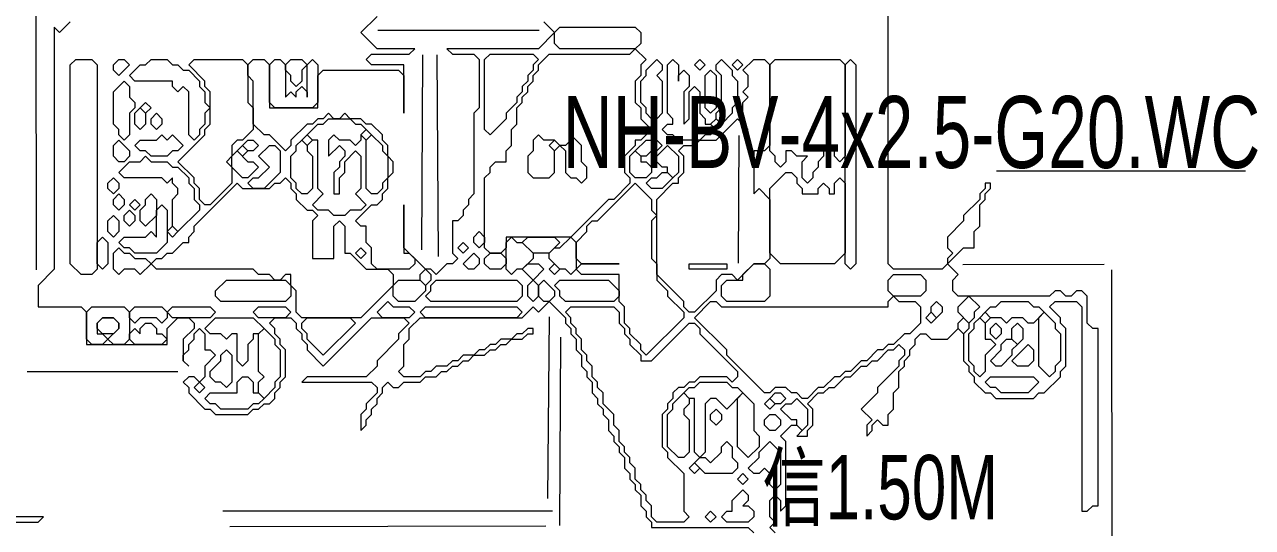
# Model space of a CAD drawing. Extents: x 10 to 1972, y 10 to 1370.
# Drawn here: x 1262.5 to 1490.7, y 601 to 694.5 of the extents above; entities that cross this region are included whole.
import ezdxf

# ---------------------------------------------------------------- set-up
doc = ezdxf.new("R2010")
doc.units = 0
for name, color, linetype, lineweight in [('OCR_TEXT', 6, 'Continuous', 0), ('TRACE_CURVE', 6, 'Continuous', 0), ('TRACE_STRAIGHT', 5, 'Continuous', 0), ('TRACE_TEXT_SYMBOL', 6, 'Continuous', 0)]:
    doc.layers.add(name, color=color, linetype=linetype, lineweight=lineweight)
doc.styles.add('wqy-unicode', font='wqy-unicode.lff')

msp = doc.modelspace()

# ---------------------------------------------------------------- linework, layer by layer
at = {"layer": 'TRACE_CURVE', "color": 6}
for points in [[(1458, 643), (1459, 642), (1459, 604), (1460, 604), (1461, 605), (1462, 605), (1462, 638), (1461, 638), (1460, 639), (1460, 644), (1459, 645), (1458, 645), (1457, 644), (1456, 644), (1455, 645), (1454, 645), (1453, 644), (1436, 644), (1435, 645), (1435, 647), (1436, 648), (1434, 650), (1437, 653), (1439, 653), (1439, 656), (1440, 657), (1440, 661), (1441, 662), (1441, 663), (1442, 664), (1442, 665), (1441, 665), (1441, 664), (1440, 663), (1440, 662), (1437, 659), (1437, 658), (1434, 655), (1434, 653), (1435, 652), (1434, 651), (1434, 650), (1433, 649), (1424, 649), (1423, 650), (1423, 703)], [(1327, 650), (1327, 653), (1326, 654), (1326, 657), (1325, 657), (1324, 658), (1327, 661), (1328, 661), (1329, 662), (1329, 663), (1330, 664), (1330, 666), (1331, 667), (1331, 669), (1330, 670), (1330, 672), (1329, 673), (1329, 674), (1327, 676), (1326, 676), (1325, 677), (1323, 677), (1322, 678), (1321, 677), (1320, 677), (1319, 678), (1318, 677), (1317, 677), (1316, 676), (1315, 676), (1312, 673), (1312, 672), (1311, 671), (1308, 674), (1307, 674), (1305, 676), (1305, 684), (1304, 685), (1304, 687), (1305, 688), (1307, 688), (1308, 687), (1308, 679), (1317, 679), (1317, 685), (1318, 686), (1332, 686), (1333, 685), (1333, 678), (1333, 687), (1327, 687), (1326, 688), (1327, 689), (1334, 689), (1335, 690), (1328, 690), (1325, 693), (1328, 696)], [(1271, 695), (1269, 693), (1268, 694), (1268, 649), (1265, 646), (1265, 642), (1273, 642), (1274, 641), (1274, 635), (1289, 635), (1289, 638), (1291, 640), (1293, 640), (1294, 639), (1294, 638), (1292, 636), (1292, 632), (1293, 631), (1292, 632), (1292, 633), (1293, 634), (1293, 635), (1294, 636), (1294, 637), (1295, 638), (1296, 637), (1296, 634), (1297, 634), (1298, 633), (1296, 631), (1296, 629), (1295, 628), (1294, 629)], [(1359, 695), (1361, 693), (1358, 690), (1341, 690), (1342, 689), (1346, 689), (1347, 688), (1347, 679), (1346, 678), (1346, 663), (1345, 662), (1345, 661), (1344, 660), (1344, 659), (1343, 658), (1342, 658), (1342, 652), (1343, 651), (1342, 650), (1341, 650), (1339, 648), (1338, 649), (1337, 649), (1333, 653), (1333, 661), (1333, 652), (1334, 652), (1335, 651), (1335, 650), (1334, 649), (1328, 649), (1327, 650)], [(1337, 629), (1339, 629), (1340, 630), (1341, 630), (1342, 631), (1343, 631), (1344, 632), (1345, 632), (1346, 633), (1348, 633), (1349, 634), (1350, 634), (1351, 635), (1352, 635), (1353, 636), (1355, 636), (1356, 637), (1357, 637), (1357, 638), (1356, 638), (1355, 637), (1354, 637), (1353, 636), (1351, 636), (1350, 635), (1349, 635), (1348, 634), (1347, 634), (1346, 633), (1344, 633), (1343, 632), (1342, 632), (1341, 631), (1339, 631), (1338, 630), (1337, 630), (1336, 629), (1333, 629), (1332, 630), (1333, 631), (1333, 635), (1334, 636), (1334, 638), (1336, 640), (1355, 640), (1357, 642), (1358, 641), (1360, 643), (1363, 640), (1363, 639), (1364, 638), (1364, 637), (1365, 636), (1365, 634), (1366, 633), (1366, 631), (1367, 630), (1367, 629), (1368, 628), (1368, 626), (1369, 625), (1369, 624), (1370, 623), (1370, 622)], [(1363, 641), (1364, 642), (1372, 642), (1373, 641), (1373, 639), (1374, 638), (1374, 637), (1375, 636), (1375, 635), (1377, 633), (1377, 632), (1379, 632), (1386, 639), (1387, 639), (1388, 638), (1388, 637), (1395, 630), (1395, 629), (1394, 628), (1393, 629), (1388, 629), (1387, 628), (1386, 628), (1385, 627), (1384, 627), (1383, 626), (1383, 625), (1382, 624), (1382, 623), (1381, 622), (1381, 616), (1382, 615), (1382, 614), (1385, 611), (1385, 604), (1386, 603), (1385, 602), (1380, 602), (1379, 603), (1379, 605), (1378, 606), (1378, 607), (1377, 608), (1377, 609), (1376, 610), (1376, 612), (1375, 613), (1375, 614), (1374, 615), (1374, 616), (1373, 617), (1373, 619), (1372, 620), (1372, 622), (1370, 624), (1370, 626), (1369, 627), (1369, 628), (1368, 629), (1368, 631), (1367, 632), (1367, 633), (1366, 634), (1366, 636)], [(1411, 626), (1412, 627), (1413, 627), (1415, 629), (1416, 629), (1418, 631), (1419, 631), (1420, 632), (1421, 632), (1423, 634), (1424, 634), (1425, 635), (1426, 634), (1426, 633), (1425, 632), (1425, 631), (1421, 627), (1421, 626), (1418, 623), (1420, 621), (1419, 620), (1419, 618), (1420, 619), (1420, 620), (1421, 621), (1422, 620), (1423, 620), (1423, 622), (1424, 623), (1424, 626), (1425, 627), (1425, 630), (1426, 631), (1426, 632), (1427, 633), (1427, 634), (1428, 635), (1428, 636), (1429, 637), (1430, 637), (1431, 636), (1434, 636), (1436, 638), (1437, 637), (1437, 632), (1438, 631), (1438, 630), (1439, 629), (1439, 628), (1441, 626), (1442, 626), (1443, 625), (1450, 625), (1451, 626), (1452, 626), (1455, 629), (1455, 630), (1456, 631), (1456, 638), (1455, 639), (1455, 640), (1453, 642), (1454, 643), (1458, 643)], [(1294, 629), (1293, 629), (1292, 628), (1293, 627), (1293, 626), (1296, 623), (1297, 623), (1298, 622), (1304, 622), (1305, 623), (1306, 623), (1307, 624), (1308, 624), (1309, 625), (1309, 626), (1310, 627), (1310, 628), (1311, 629), (1311, 634), (1310, 635), (1310, 636), (1309, 637), (1309, 638), (1308, 639), (1309, 640), (1312, 640), (1313, 639), (1313, 638), (1314, 637), (1314, 636), (1315, 635), (1315, 634), (1318, 631), (1327, 640), (1333, 640), (1334, 639), (1332, 637), (1332, 636), (1328, 632), (1328, 631), (1326, 629), (1315, 629), (1314, 628), (1327, 628), (1328, 627), (1328, 626), (1326, 624), (1326, 623), (1325, 622), (1325, 619), (1326, 620), (1326, 621), (1327, 622), (1327, 623), (1328, 624), (1328, 625), (1329, 626), (1329, 627), (1330, 628), (1331, 627), (1332, 627), (1333, 628), (1336, 628), (1337, 629)], [(1366, 636), (1365, 637), (1365, 638), (1364, 639), (1364, 640), (1363, 641)], [(1402, 600), (1401, 601), (1402, 602), (1401, 603), (1401, 606), (1402, 607), (1403, 606), (1403, 604), (1404, 605), (1404, 617), (1403, 618), (1405, 620), (1406, 620), (1407, 619), (1406, 618), (1408, 618), (1408, 619), (1409, 620), (1409, 623), (1408, 624), (1410, 626), (1411, 626)], [(1370, 622), (1371, 621), (1371, 619), (1372, 618), (1372, 617), (1373, 616), (1373, 615), (1374, 614), (1374, 612), (1375, 611), (1375, 610), (1376, 609), (1376, 608), (1377, 607), (1377, 605), (1378, 604), (1378, 603), (1379, 602), (1379, 601), (1397, 601), (1398, 600)], [(1192, 602), (1265, 602), (1266, 603), (1257, 603)]]:
    msp.add_lwpolyline(points, dxfattribs=at)
for points in [[(1361, 693), (1362, 694), (1376, 694), (1377, 693), (1377, 691), (1376, 690), (1362, 690), (1361, 691)], [(1375, 689), (1376, 690), (1378, 688), (1377, 687), (1377, 685), (1376, 684), (1376, 680), (1377, 679), (1377, 677), (1379, 675), (1377, 673), (1376, 673), (1376, 672), (1374, 670), (1374, 667), (1375, 666), (1375, 665), (1372, 662), (1371, 662), (1364, 655), (1352, 655), (1352, 653), (1351, 652), (1349, 652), (1348, 653), (1348, 666), (1349, 667), (1349, 668), (1350, 669), (1352, 669), (1352, 671), (1353, 672), (1353, 675), (1354, 676), (1354, 679), (1355, 680), (1355, 681), (1356, 682), (1356, 683), (1357, 684), (1357, 685), (1358, 686), (1358, 687), (1360, 689)], [(1271, 687), (1272, 688), (1275, 688), (1276, 687), (1276, 649), (1275, 648), (1273, 648), (1271, 650)], [(1279, 687), (1280, 688), (1281, 688), (1282, 687), (1280, 685), (1279, 686)], [(1285, 687), (1286, 688), (1289, 688), (1290, 687), (1291, 687), (1292, 686), (1293, 686), (1295, 684), (1295, 683), (1296, 682), (1296, 680), (1297, 679), (1296, 678), (1296, 676), (1295, 675), (1295, 674), (1294, 673), (1293, 674), (1293, 682), (1292, 683), (1291, 682), (1290, 683), (1290, 684), (1283, 684), (1282, 685), (1284, 687)], [(1293, 687), (1294, 688), (1303, 688), (1304, 687), (1304, 680), (1305, 679), (1305, 675), (1303, 673), (1302, 673), (1301, 672), (1301, 670), (1300, 669), (1301, 668), (1301, 665), (1297, 661), (1296, 661), (1295, 662), (1295, 664), (1294, 665), (1294, 666), (1291, 669), (1296, 674), (1296, 675), (1297, 676), (1297, 682), (1296, 683), (1296, 684)], [(1308, 687), (1309, 688), (1310, 688), (1311, 687), (1311, 681), (1312, 682), (1313, 681), (1313, 682), (1314, 683), (1315, 682), (1315, 681), (1315, 687), (1316, 688), (1317, 687), (1317, 680), (1316, 679), (1309, 679), (1308, 680)], [(1311, 687), (1312, 688), (1314, 688), (1315, 687), (1314, 686), (1314, 684), (1313, 683), (1312, 684), (1312, 685), (1311, 686)], [(1348, 688), (1349, 689), (1357, 689), (1358, 688), (1357, 687), (1357, 686), (1356, 685), (1356, 684), (1355, 683), (1355, 682), (1354, 681), (1354, 680), (1352, 678), (1352, 677), (1349, 674), (1348, 675)], [(1380, 688), (1381, 687), (1381, 686), (1380, 685), (1381, 684), (1381, 678), (1380, 677), (1379, 677), (1378, 678), (1378, 679), (1377, 680), (1377, 684), (1378, 685), (1378, 686)], [(1398, 688), (1400, 688), (1401, 687), (1401, 672), (1400, 671), (1398, 671), (1398, 663), (1399, 664), (1401, 662), (1401, 651), (1400, 650), (1398, 650), (1395, 647), (1394, 648), (1392, 648), (1391, 647), (1391, 645), (1387, 641), (1386, 641), (1385, 642), (1385, 643), (1380, 648), (1380, 662), (1383, 665), (1384, 665), (1384, 666), (1385, 667), (1385, 670), (1384, 671), (1385, 672), (1387, 672), (1388, 673), (1391, 673), (1395, 677), (1397, 675), (1396, 676), (1396, 680), (1397, 681), (1396, 682), (1397, 683), (1397, 685), (1396, 686)], [(1382, 687), (1383, 688), (1384, 687), (1384, 684), (1384, 685), (1385, 686), (1386, 685), (1386, 683), (1385, 682), (1385, 676), (1386, 677), (1386, 682), (1387, 683), (1388, 682), (1388, 678), (1389, 677), (1389, 676), (1390, 676), (1391, 675), (1390, 674), (1389, 674), (1388, 673), (1384, 673), (1383, 674), (1382, 674), (1381, 675), (1382, 676), (1383, 676), (1383, 677), (1382, 678)], [(1387, 687), (1388, 688), (1389, 687), (1388, 686)], [(1391, 687), (1392, 688), (1394, 686), (1394, 685), (1395, 684), (1395, 680), (1394, 679), (1394, 678), (1392, 676), (1391, 677), (1391, 678), (1392, 679), (1392, 685), (1391, 686)], [(1394, 687), (1395, 688), (1396, 687), (1395, 686)], [(1401, 687), (1402, 688), (1414, 688), (1415, 687), (1415, 670), (1414, 669), (1413, 670), (1413, 671), (1411, 671), (1411, 670), (1410, 669), (1410, 668), (1409, 667), (1409, 666), (1408, 665), (1407, 666), (1407, 669), (1408, 670), (1406, 670), (1405, 671), (1404, 671), (1404, 669), (1403, 668), (1402, 669), (1402, 670), (1401, 671)], [(1415, 687), (1416, 688), (1417, 687), (1417, 650), (1416, 649), (1415, 650)], [(1389, 685), (1390, 686), (1391, 685), (1391, 679), (1390, 678), (1389, 679)], [(1281, 684), (1282, 683), (1282, 681), (1283, 680), (1283, 679), (1282, 678), (1282, 674), (1281, 673), (1280, 674), (1280, 675), (1279, 676), (1279, 682)], [(1284, 679), (1285, 680), (1286, 679), (1285, 678)], [(1283, 678), (1284, 679), (1285, 678), (1285, 676), (1284, 675), (1283, 676)], [(1286, 677), (1287, 678), (1288, 677), (1288, 676), (1287, 675), (1286, 676)], [(1318, 676), (1319, 677), (1323, 677), (1324, 676), (1325, 676), (1326, 675), (1325, 674), (1325, 673), (1324, 672), (1323, 673), (1321, 673), (1320, 674), (1319, 673), (1319, 670), (1321, 672), (1322, 671), (1322, 670), (1321, 669), (1321, 668), (1320, 667), (1320, 663), (1321, 663), (1321, 666), (1322, 667), (1322, 669), (1324, 671), (1325, 670), (1325, 664), (1324, 663), (1326, 661), (1325, 660), (1323, 660), (1322, 659), (1320, 659), (1319, 660), (1317, 660), (1316, 661), (1318, 663), (1317, 664), (1317, 673), (1316, 673), (1315, 674), (1317, 676)], [(1390, 676), (1391, 677), (1392, 676), (1391, 675)], [(1287, 673), (1288, 674), (1289, 673), (1290, 674), (1292, 672), (1291, 671), (1290, 671), (1289, 670), (1286, 670), (1285, 671), (1284, 671), (1283, 672), (1284, 673)], [(1314, 673), (1315, 674), (1316, 673), (1315, 672)], [(1325, 674), (1326, 675), (1327, 674), (1326, 673)], [(1326, 673), (1327, 674), (1329, 672), (1329, 671), (1330, 670), (1330, 666), (1329, 665), (1329, 664), (1328, 663), (1327, 663), (1326, 664)], [(1279, 672), (1280, 673), (1282, 671), (1282, 670), (1281, 669), (1280, 669), (1279, 670)], [(1301, 670), (1302, 671), (1304, 669), (1305, 669), (1306, 668), (1304, 666), (1303, 666), (1301, 668)], [(1302, 671), (1303, 672), (1304, 671), (1303, 670)], [(1303, 672), (1304, 673), (1305, 673), (1306, 672), (1305, 671), (1304, 671)], [(1308, 672), (1309, 672), (1310, 671), (1310, 667), (1307, 664), (1305, 664), (1304, 665), (1305, 666), (1306, 666), (1308, 668), (1306, 670)], [(1313, 672), (1314, 673), (1315, 672), (1315, 671), (1316, 670), (1316, 664), (1315, 663), (1314, 663), (1313, 664), (1313, 665), (1312, 666), (1312, 670), (1313, 671)], [(1375, 670), (1376, 671), (1377, 670), (1377, 669), (1378, 669), (1379, 668), (1379, 667), (1378, 666), (1376, 666), (1375, 667)], [(1378, 673), (1380, 673), (1381, 672), (1380, 671), (1379, 671), (1378, 670), (1377, 670), (1376, 671)], [(1382, 672), (1384, 670), (1384, 667), (1383, 666), (1382, 667), (1382, 668), (1381, 668), (1380, 669), (1380, 670)], [(1284, 669), (1285, 670), (1286, 669), (1289, 669), (1290, 668), (1291, 668), (1293, 666), (1293, 665), (1294, 664), (1294, 662), (1295, 661), (1295, 660), (1291, 656), (1290, 657), (1290, 662), (1291, 663), (1291, 664), (1290, 665), (1290, 666), (1289, 665), (1288, 666), (1281, 666), (1280, 667), (1282, 669)], [(1380, 666), (1381, 667), (1382, 667), (1383, 666), (1381, 664), (1379, 664), (1378, 665), (1379, 666)], [(1404, 667), (1405, 667), (1406, 666), (1406, 665), (1407, 664), (1407, 663), (1410, 663), (1410, 664), (1411, 665), (1412, 664), (1412, 663), (1413, 663), (1413, 665), (1414, 666), (1415, 665), (1415, 652), (1413, 650), (1403, 650), (1401, 652), (1401, 664)], [(1278, 665), (1279, 666), (1280, 665), (1280, 664), (1279, 663), (1278, 664)], [(1310, 665), (1311, 666), (1312, 665), (1312, 664), (1313, 663), (1313, 662), (1315, 660), (1316, 660), (1317, 659), (1316, 658), (1316, 651), (1320, 651), (1320, 657), (1321, 658), (1322, 657), (1322, 652), (1323, 652), (1326, 649), (1330, 649), (1331, 648), (1331, 646), (1325, 640), (1314, 640), (1313, 641), (1313, 645), (1312, 646), (1312, 648), (1311, 648), (1310, 647), (1309, 647), (1308, 648), (1306, 648), (1305, 649), (1287, 649), (1286, 650), (1287, 651), (1288, 651), (1289, 652), (1290, 652), (1292, 654), (1293, 654), (1293, 655), (1294, 656), (1294, 657), (1302, 665), (1303, 664), (1308, 664), (1309, 665)], [(1376, 665), (1379, 662), (1379, 660), (1380, 659), (1379, 658), (1379, 651), (1380, 650), (1380, 647), (1382, 645), (1382, 644), (1385, 641), (1385, 640), (1378, 633), (1377, 634), (1377, 635), (1375, 637), (1375, 638), (1374, 639), (1374, 642), (1373, 643), (1373, 648), (1366, 648), (1365, 649), (1366, 650), (1373, 650), (1366, 650), (1365, 651), (1365, 654), (1367, 656), (1367, 657), (1368, 658), (1369, 658)], [(1279, 662), (1280, 663), (1281, 662), (1281, 661), (1280, 660), (1279, 661)], [(1282, 661), (1283, 662), (1284, 661), (1283, 660)], [(1285, 662), (1286, 663), (1287, 662), (1287, 659), (1285, 657), (1284, 658), (1284, 660), (1285, 661)], [(1287, 660), (1288, 661), (1289, 660), (1289, 654), (1287, 652), (1283, 652), (1282, 653), (1281, 653), (1280, 654), (1281, 655), (1285, 655), (1286, 656), (1287, 655)], [(1281, 659), (1282, 660), (1283, 659), (1283, 658), (1282, 657), (1281, 658)], [(1278, 658), (1279, 659), (1280, 658), (1280, 656), (1279, 655), (1278, 656)], [(1276, 654), (1277, 655), (1278, 654), (1278, 650), (1277, 649), (1276, 650)], [(1289, 656), (1290, 657), (1291, 656), (1290, 655)], [(1346, 655), (1347, 656), (1348, 655), (1348, 654), (1347, 653), (1346, 654)], [(1352, 654), (1353, 655), (1354, 654), (1355, 654), (1357, 652), (1357, 651), (1355, 649), (1354, 649), (1353, 648), (1352, 649)], [(1355, 654), (1356, 655), (1361, 655), (1362, 654), (1360, 652), (1357, 652)], [(1364, 655), (1365, 654), (1365, 649), (1364, 648), (1363, 649), (1362, 649), (1360, 651), (1360, 652), (1361, 653), (1362, 653)], [(1279, 652), (1280, 653), (1281, 652), (1282, 652), (1283, 651), (1285, 651), (1286, 650), (1284, 648), (1283, 649), (1281, 649), (1280, 648), (1279, 649)], [(1324, 652), (1325, 653), (1326, 652), (1325, 651)], [(1343, 653), (1344, 654), (1345, 653), (1344, 652)], [(1346, 652), (1347, 651), (1347, 650), (1346, 649), (1345, 649), (1344, 650)], [(1348, 651), (1349, 652), (1351, 652), (1352, 651), (1352, 650), (1351, 649), (1349, 649), (1348, 650)], [(1336, 648), (1337, 649), (1338, 648), (1338, 647), (1337, 646), (1336, 647)], [(1355, 649), (1356, 650), (1358, 650), (1359, 649), (1357, 647)], [(1360, 649), (1361, 650), (1362, 649), (1361, 648)], [(1398, 650), (1400, 650), (1401, 649), (1401, 644), (1400, 643), (1393, 643), (1392, 644), (1392, 646), (1393, 647), (1396, 647), (1396, 648)], [(1300, 647), (1311, 647), (1312, 646), (1312, 644), (1311, 643), (1299, 643), (1298, 644), (1298, 645)], [(1331, 646), (1332, 647), (1336, 647), (1337, 646), (1337, 645), (1335, 643), (1332, 643), (1331, 644)], [(1338, 646), (1339, 647), (1354, 647), (1355, 646), (1355, 644), (1354, 643), (1338, 643), (1337, 644), (1338, 645)], [(1356, 646), (1357, 647), (1358, 646), (1358, 644), (1357, 643), (1356, 644)], [(1358, 646), (1359, 647), (1361, 645), (1361, 644), (1360, 643), (1359, 643), (1358, 644)], [(1361, 646), (1362, 647), (1371, 647), (1373, 645), (1373, 644), (1372, 643), (1363, 643), (1362, 644), (1362, 645)], [(1423, 647), (1424, 648), (1429, 648), (1430, 647), (1430, 645), (1429, 644), (1424, 644), (1423, 645)], [(1423, 643), (1424, 644), (1425, 643), (1428, 643), (1429, 642), (1429, 639), (1427, 637), (1426, 637), (1424, 635), (1423, 635), (1422, 634), (1421, 634), (1419, 632), (1418, 632), (1416, 630), (1415, 630), (1414, 629), (1413, 629), (1411, 627), (1410, 627), (1408, 625), (1407, 625), (1406, 626), (1405, 626), (1404, 627), (1402, 627), (1401, 626), (1400, 626), (1393, 633), (1393, 634), (1387, 640), (1390, 643), (1391, 643), (1392, 642), (1423, 642)], [(1438, 644), (1440, 642), (1439, 641), (1439, 640), (1438, 639), (1436, 641), (1436, 642)], [(1274, 641), (1275, 642), (1281, 642), (1282, 641), (1282, 636), (1281, 635), (1279, 635), (1278, 636), (1280, 638), (1280, 639), (1279, 640), (1277, 640), (1276, 639), (1276, 637), (1277, 637), (1278, 636), (1277, 635), (1275, 635), (1274, 636)], [(1282, 641), (1283, 642), (1288, 642), (1289, 641), (1289, 640), (1288, 639), (1287, 640), (1284, 640), (1283, 639), (1282, 640)], [(1289, 641), (1290, 642), (1297, 642), (1298, 641), (1297, 640), (1290, 640)], [(1305, 641), (1306, 642), (1311, 642), (1312, 641), (1311, 640), (1306, 640)], [(1330, 643), (1331, 642), (1334, 642), (1335, 641), (1334, 640), (1329, 640), (1328, 641)], [(1336, 641), (1337, 642), (1354, 642), (1355, 641), (1354, 640), (1337, 640)], [(1431, 642), (1432, 643), (1433, 642), (1433, 641), (1432, 640), (1431, 641)], [(1443, 642), (1444, 643), (1449, 643), (1450, 642), (1451, 642), (1452, 641), (1450, 639), (1449, 639), (1448, 640), (1446, 640), (1445, 639), (1444, 640), (1442, 640), (1441, 641), (1442, 642)], [(1276, 639), (1277, 640), (1279, 640), (1280, 639), (1280, 638), (1279, 637), (1277, 637), (1276, 638)], [(1284, 638), (1285, 639), (1286, 639), (1287, 638), (1287, 637), (1288, 637), (1289, 636), (1288, 635), (1283, 635), (1282, 636), (1282, 637), (1283, 638), (1284, 637)], [(1298, 640), (1305, 640), (1307, 638), (1306, 637), (1305, 637), (1305, 636), (1304, 635), (1304, 632), (1303, 631), (1302, 632), (1302, 637), (1301, 637), (1300, 636), (1299, 637), (1297, 637), (1296, 638)], [(1314, 639), (1315, 640), (1323, 640), (1324, 639), (1318, 633), (1315, 636), (1315, 637), (1314, 638)], [(1430, 640), (1431, 641), (1432, 640), (1431, 639)], [(1436, 639), (1437, 640), (1438, 639), (1438, 638), (1437, 637), (1436, 638)], [(1439, 639), (1440, 640), (1441, 639), (1441, 636), (1442, 636), (1443, 635), (1441, 633), (1441, 630), (1440, 629), (1439, 630), (1439, 631), (1438, 632), (1438, 637), (1439, 638)], [(1440, 640), (1441, 641), (1442, 640), (1441, 639)], [(1442, 638), (1443, 639), (1444, 638), (1444, 637), (1443, 636), (1442, 637)], [(1446, 638), (1447, 639), (1448, 638), (1448, 636), (1447, 635), (1446, 636)], [(1451, 640), (1452, 641), (1454, 639), (1454, 638), (1455, 637), (1455, 632), (1454, 631), (1454, 630), (1453, 629), (1451, 631)], [(1306, 637), (1307, 638), (1309, 636), (1309, 635), (1310, 634), (1310, 629), (1309, 628), (1309, 627), (1307, 625), (1306, 626), (1306, 628), (1307, 629), (1306, 630)], [(1444, 635), (1445, 636), (1446, 636), (1447, 635), (1446, 634), (1446, 633), (1444, 631), (1443, 631), (1442, 632), (1444, 634)], [(1449, 635), (1450, 634), (1450, 632), (1449, 631), (1447, 631), (1446, 632)], [(1299, 633), (1300, 634), (1301, 633), (1301, 628), (1300, 627), (1299, 628), (1298, 628), (1297, 629), (1297, 630), (1299, 632)], [(1294, 627), (1295, 628), (1296, 627), (1295, 626)], [(1302, 628), (1303, 629), (1304, 629), (1305, 628), (1305, 626), (1306, 626), (1307, 625), (1306, 624), (1305, 624), (1304, 623), (1299, 623), (1298, 624), (1297, 624), (1296, 625), (1297, 626), (1302, 626)], [(1387, 627), (1388, 628), (1393, 628), (1394, 627), (1395, 627), (1396, 626), (1393, 623), (1391, 625), (1390, 625), (1389, 624), (1389, 615), (1388, 614), (1387, 615), (1387, 625), (1386, 625), (1385, 626), (1386, 627)], [(1441, 628), (1442, 629), (1450, 629), (1451, 628), (1449, 626), (1444, 626), (1443, 627), (1442, 627)], [(1385, 626), (1386, 625), (1386, 624), (1385, 623), (1385, 622), (1386, 621), (1386, 615), (1385, 614), (1384, 614), (1382, 616), (1382, 622), (1383, 623), (1383, 624)], [(1395, 625), (1396, 626), (1398, 624), (1398, 619), (1399, 618), (1399, 616), (1397, 614), (1395, 616)], [(1401, 625), (1402, 626), (1403, 626), (1404, 625), (1403, 624), (1402, 624)], [(1390, 622), (1391, 623), (1392, 622), (1392, 621), (1391, 620), (1390, 621)], [(1400, 624), (1401, 625), (1402, 624), (1401, 623)], [(1405, 624), (1406, 625), (1408, 623), (1408, 620), (1407, 619), (1406, 620), (1406, 621), (1405, 621), (1403, 623), (1404, 624)], [(1400, 621), (1401, 622), (1402, 622), (1403, 621), (1403, 620), (1402, 619), (1401, 619), (1400, 620)], [(1392, 616), (1393, 617), (1394, 616), (1394, 614), (1395, 613), (1395, 612), (1394, 611), (1389, 611), (1387, 613), (1388, 614), (1389, 614), (1390, 613), (1392, 615)], [(1401, 617), (1403, 615), (1403, 609), (1402, 608), (1401, 609), (1401, 611), (1400, 612), (1399, 611), (1398, 611), (1397, 612), (1399, 614), (1399, 615)], [(1386, 612), (1387, 613), (1388, 612), (1387, 611)], [(1395, 610), (1396, 611), (1397, 610), (1396, 609)], [(1396, 608), (1397, 607), (1397, 606), (1396, 605), (1397, 605), (1398, 604), (1398, 603), (1397, 602), (1393, 602), (1392, 603), (1393, 604), (1394, 604), (1394, 606)], [(1389, 603), (1390, 604), (1391, 603), (1390, 602)]]:
    msp.add_lwpolyline(points, close=True, dxfattribs=at)
at = {"layer": 'TRACE_STRAIGHT', "color": 5}
for p, q in [((1264.54, 786.38), (1264.63, 648.87)), ((1328.13, 693.46), (1358.13, 693.48)), ((1336.33, 652.62), (1336.53, 688.88)), ((1339.09, 688.88), (1339.38, 651.38)), ((1395.15, 650.13), (1395.31, 673.88)), ((1443.12, 667.33), (1489.38, 667.3)), ((1436.87, 649.88), (1463.13, 649.95)), ((1464.51, 648.87), (1464.78, 461.37)), ((1359.77, 606.37), (1360.05, 640.13)), ((1361.99, 601.37), (1362.15, 636.37)), ((1263, 630), (1291, 630)), ((1299.37, 604.11), (1360.63, 604.06)), ((1300.63, 601.17), (1359.38, 601.28))]:
    msp.add_line(p, q, dxfattribs=at)
at = {"layer": 'TRACE_TEXT_SYMBOL', "color": 6}
for points in [[(1358, 674), (1357, 673), (1357, 671), (1356, 670), (1356, 667), (1357, 666), (1360, 666), (1361, 667), (1361, 671), (1362, 672), (1363, 671), (1363, 667), (1364, 666), (1365, 666), (1366, 665), (1367, 666), (1367, 668), (1366, 669), (1366, 672), (1364, 674), (1364, 673), (1363, 672), (1362, 672), (1361, 673), (1359, 673)], [(1360, 672), (1361, 673), (1362, 672), (1361, 671)], [(1386, 650), (1393, 650), (1393, 649), (1386, 649)]]:
    msp.add_lwpolyline(points, close=True, dxfattribs=at)

# ---------------------------------------------------------------- texts
at = {"layer": 'OCR_TEXT', "color": 6, "style": 'wqy-unicode', "width": 0.72}
for s, height, p in [('NH-BV-4x2.5-G20.WC消火检启泵载路', 13.3858, (1362.51, 667.83)), ('信1.50M', 11.968, (1399.61, 602.5))]:
    msp.add_text(s, height=height, dxfattribs=at).set_placement(p)

doc.saveas('drawing.dxf')
